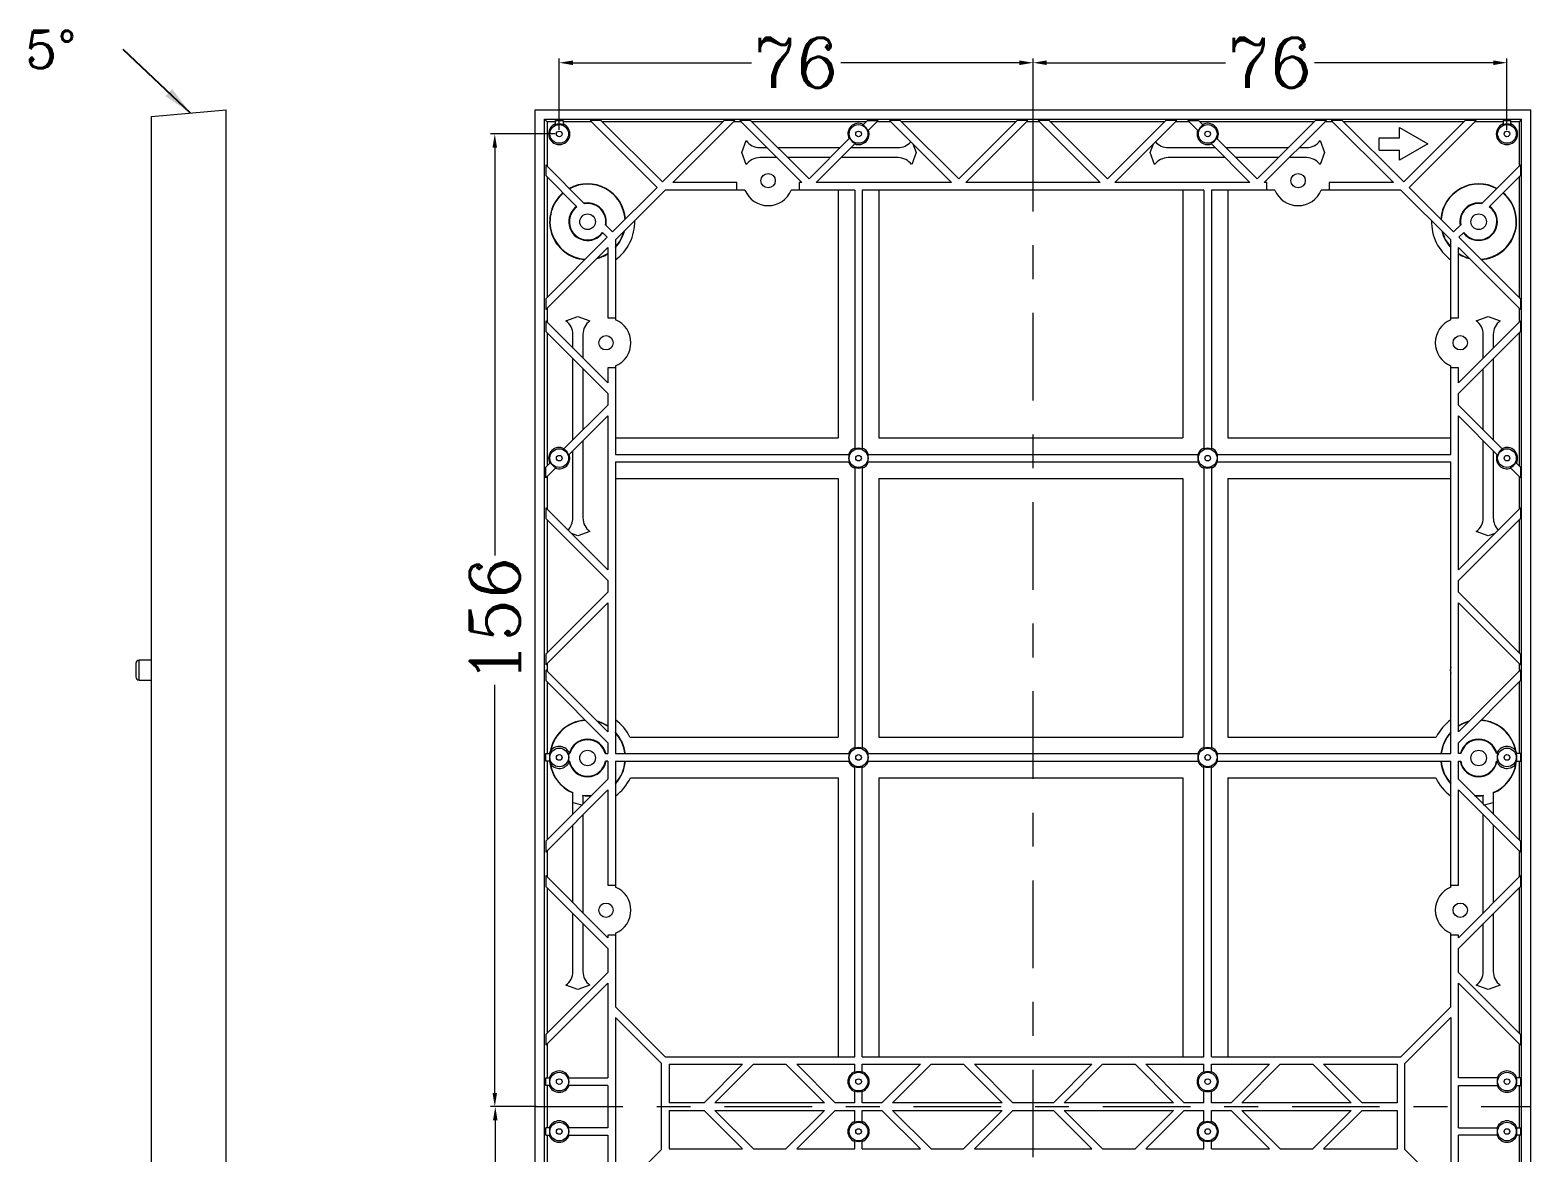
# Model space of a CAD drawing. Extents: x 4116 to 5931, y -3683 to -1260.
# Drawn here: x 4416.9 to 4657.7, y -2362 to -2181.9 of the extents above; entities that cross this region are included whole.
import ezdxf

# ---------------------------------------------------------------- set-up
doc = ezdxf.new("R2010")
doc.units = 0
doc.header["$MEASUREMENT"] = 0
doc.linetypes.add('CENTER', pattern=[47.5, 22, -8.5, 8.5, -8.5])
doc.layers.get('0').update_dxf_attribs({"true_color": 0xffffff})
doc.layers.get('Defpoints').update_dxf_attribs({"true_color": 0xffffff})
doc.layers.add('2', color=7, linetype='Continuous', true_color=0xffffff)
doc.layers.add('61', color=7, linetype='Continuous', true_color=0xffffff)
doc.layers.add('dim', color=7, linetype='Continuous', lineweight=9, true_color=0x33cc00)
doc.styles.add('ROMANC', font='romanc.shx', dxfattribs={"bigfont": 'gbcbig.shx'})
doc.dimstyles.new('6', dxfattribs={"dimtxt": 8, "dimasz": 2.2, "dimexe": 0.66, "dimexo": 0.66, "dimgap": 0.66, "dimtad": 0, "dimdsep": 46, "dimtxsty": 'ROMANC', "dimcen": 0, "dimclrd": 256, "dimclrt": 42, "dimazin": 2, "dimtfac": 1, "dimtdec": 4, "dimtofl": 0, "dimtmove": 0, "dimatfit": 3, "dimfxl": 1, "dimtolj": 1, "dimtzin": 0, "dimlwd": 5, "dimlwe": 5, "dimarcsym": 0})
doc.dimstyles.get("Standard").update_dxf_attribs({"dimtxt": 0.18, "dimasz": 0.18, "dimexe": 0.18, "dimexo": 0.0625, "dimgap": 0.09, "dimtad": 0, "dimtih": 1, "dimtoh": 1, "dimdec": 4, "dimzin": 0, "dimdsep": 46, "dimtxsty": 'Standard', "dimcen": 0.09, "dimadec": 0, "dimazin": 0, "dimtfac": 1, "dimtdec": 4, "dimtofl": 0, "dimtmove": 0, "dimatfit": 3, "dimfxl": 1, "dimtolj": 1, "dimtzin": 0, "dimarcsym": 0})

# ---------------------------------------------------------------- blocks, each defined once
blk = doc.blocks.new('*D55')
at = {"color": 131, "lineweight": 5}
for p, q in [((4501.16, -2198.6), (4490.82, -2198.6)), ((4497.31, -2354.6), (4490.82, -2354.6))]:
    blk.add_line(p, q, dxfattribs=at)
at = {"lineweight": 5}
for p, q in [((4491.48, -2200.8), (4491.48, -2266.23)), ((4491.48, -2352.4), (4491.48, -2286.97))]:
    blk.add_line(p, q, dxfattribs=at)
for points in [[(4491.85, -2200.8), (4491.12, -2200.8), (4491.48, -2198.6)], [(4491.12, -2352.4), (4491.85, -2352.4), (4491.48, -2354.6)]]:
    blk.add_solid(points)
at = {"layer": 'Defpoints', "color": 0}
for p in [(4491.48, -2198.6), (4501.82, -2198.6), (4497.97, -2354.6)]:
    blk.add_point(p, dxfattribs=at)
at = {"color": 42, "lineweight": 18, "insert": (4491.48, -2276.6), "char_height": 8, "attachment_point": 5, "rotation": 90, "style": 'ROMANC'}
blk.add_mtext('\\A1;156', dxfattribs=at)
blk = doc.blocks.new('*D56')
at = {"color": 131, "lineweight": 5}
for p, q in [((4498.11, -2354.6), (4490.9, -2354.6)), ((4501.16, -2510.6), (4490.9, -2510.6))]:
    blk.add_line(p, q, dxfattribs=at)
at = {"lineweight": 5}
for p, q in [((4491.56, -2356.8), (4491.56, -2422.23)), ((4491.56, -2508.4), (4491.56, -2442.97))]:
    blk.add_line(p, q, dxfattribs=at)
for points in [[(4491.93, -2356.8), (4491.2, -2356.8), (4491.56, -2354.6)], [(4491.2, -2508.4), (4491.93, -2508.4), (4491.56, -2510.6)]]:
    blk.add_solid(points)
at = {"layer": 'Defpoints', "color": 0}
for p in [(4498.77, -2354.6), (4491.56, -2510.6), (4501.82, -2510.6)]:
    blk.add_point(p, dxfattribs=at)
at = {"color": 42, "lineweight": 18, "insert": (4491.56, -2432.6), "char_height": 8, "attachment_point": 5, "rotation": 90, "style": 'ROMANC'}
blk.add_mtext('\\A1;156', dxfattribs=at)
blk = doc.blocks.new('*D57')
at = {"color": 131, "lineweight": 5}
for p, q in [((4501.82, -2197.94), (4501.82, -2186.52)), ((4577.82, -2197.78), (4577.82, -2186.52))]:
    blk.add_line(p, q, dxfattribs=at)
at = {"lineweight": 5}
for p, q in [((4504.02, -2187.18), (4532.68, -2187.18)), ((4575.62, -2187.18), (4546.96, -2187.18))]:
    blk.add_line(p, q, dxfattribs=at)
for points in [[(4504.02, -2186.81), (4504.02, -2187.55), (4501.82, -2187.18)], [(4575.62, -2187.55), (4575.62, -2186.81), (4577.82, -2187.18)]]:
    blk.add_solid(points)
at = {"layer": 'Defpoints', "color": 0}
for p in [(4501.82, -2187.18), (4501.82, -2198.6), (4577.82, -2198.44)]:
    blk.add_point(p, dxfattribs=at)
at = {"color": 42, "lineweight": 18, "insert": (4539.82, -2187.18), "char_height": 8, "attachment_point": 5, "style": 'ROMANC'}
blk.add_mtext('\\A1;76', dxfattribs=at)
blk = doc.blocks.new('*D58')
at = {"color": 131, "lineweight": 5}
for p, q in [((4577.82, -2197.78), (4577.82, -2186.52)), ((4653.82, -2197.94), (4653.82, -2186.52))]:
    blk.add_line(p, q, dxfattribs=at)
at = {"lineweight": 5}
for p, q in [((4580.02, -2187.18), (4608.68, -2187.18)), ((4651.62, -2187.18), (4622.96, -2187.18))]:
    blk.add_line(p, q, dxfattribs=at)
for points in [[(4580.02, -2186.81), (4580.02, -2187.55), (4577.82, -2187.18)], [(4651.62, -2187.55), (4651.62, -2186.81), (4653.82, -2187.18)]]:
    blk.add_solid(points)
at = {"layer": 'Defpoints', "color": 0}
for p in [(4653.82, -2187.18), (4577.82, -2198.44), (4653.82, -2198.6)]:
    blk.add_point(p, dxfattribs=at)
at = {"color": 42, "lineweight": 18, "insert": (4615.82, -2187.18), "char_height": 8, "attachment_point": 5, "style": 'ROMANC'}
blk.add_mtext('\\A1;76', dxfattribs=at)

msp = doc.modelspace()

# ---------------------------------------------------------------- linework, layer by layer
at = {"layer": '2', "color": 7, "linetype": 'Continuous', "lineweight": 13}
for p, q in [((4436.425, -2195.8), (4448.425, -2194.75)), ((4448.425, -2514.45), (4448.425, -2194.75)), ((4497.971, -2514.45), (4497.971, -2194.75)), ((4497.971, -2194.75), (4657.671, -2194.75)), ((4657.671, -2514.45), (4657.671, -2194.75)), ((4436.425, -2513.4), (4436.425, -2195.8)), ((4499.471, -2196.25), (4656.171, -2196.25)), ((4499.471, -2196.25), (4499.89, -2196.669)), ((4499.471, -2512.95), (4499.471, -2196.25)), ((4501.211, -2196.669), (4499.89, -2196.669)), ((4499.89, -2196.669), (4499.89, -2203.807)), ((4501.211, -2196.425), (4502.431, -2196.425)), ((4501.211, -2197.134), (4501.211, -2196.425)), ((4502.431, -2196.425), (4502.431, -2197.134)), ((4507.028, -2196.669), (4502.431, -2196.669)), ((4508.508, -2196.425), (4506.783, -2196.425)), ((4506.783, -2196.425), (4517.527, -2207.168)), ((4518.389, -2206.306), (4508.508, -2196.425)), ((4528.026, -2196.669), (4508.753, -2196.669)), ((4518.389, -2206.306), (4528.271, -2196.425)), ((4529.996, -2196.425), (4520.041, -2206.38)), ((4529.996, -2196.425), (4528.271, -2196.425)), ((4531.028, -2196.669), (4529.751, -2196.669)), ((4532.508, -2196.425), (4530.783, -2196.425)), ((4540.738, -2206.38), (4530.783, -2196.425)), ((4532.508, -2196.425), (4541.889, -2205.806)), ((4551.026, -2196.669), (4532.753, -2196.669)), ((4550.52, -2197.175), (4551.271, -2196.425)), ((4551.271, -2196.425), (4552.996, -2196.425)), ((4552.996, -2196.425), (4551.326, -2198.095)), ((4555.028, -2196.669), (4552.751, -2196.669)), ((4556.508, -2196.425), (4554.783, -2196.425)), ((4564.738, -2206.38), (4554.783, -2196.425)), ((4556.508, -2196.425), (4565.889, -2205.806)), ((4575.026, -2196.669), (4556.753, -2196.669)), ((4565.889, -2205.806), (4575.271, -2196.425)), ((4576.996, -2196.425), (4567.041, -2206.38)), ((4576.996, -2196.425), (4575.271, -2196.425)), ((4578.89, -2196.669), (4576.751, -2196.669)), ((4580.371, -2196.425), (4578.646, -2196.425)), ((4578.646, -2196.425), (4588.601, -2206.38)), ((4589.752, -2205.806), (4580.371, -2196.425)), ((4598.889, -2196.669), (4580.616, -2196.669)), ((4599.133, -2196.425), (4589.752, -2205.806)), ((4590.903, -2206.38), (4600.859, -2196.425)), ((4600.859, -2196.425), (4599.133, -2196.425)), ((4602.89, -2196.669), (4600.614, -2196.669)), ((4602.646, -2196.425), (4604.371, -2196.425)), ((4602.646, -2196.425), (4604.316, -2198.095)), ((4605.121, -2197.175), (4604.371, -2196.425)), ((4622.889, -2196.669), (4604.616, -2196.669)), ((4623.133, -2196.425), (4613.752, -2205.806)), ((4614.903, -2206.38), (4624.859, -2196.425)), ((4624.859, -2196.425), (4623.133, -2196.425)), ((4625.89, -2196.669), (4624.614, -2196.669)), ((4627.371, -2196.425), (4625.646, -2196.425)), ((4625.646, -2196.425), (4635.601, -2206.38)), ((4637.252, -2206.306), (4627.371, -2196.425)), ((4646.889, -2196.669), (4627.616, -2196.669)), ((4636.571, -2199.2), (4636.571, -2197.574)), ((4636.571, -2197.574), (4641.119, -2200.2)), ((4637.252, -2206.306), (4647.133, -2196.425)), ((4648.859, -2196.425), (4638.115, -2207.168)), ((4648.859, -2196.425), (4647.133, -2196.425)), ((4653.211, -2196.669), (4648.614, -2196.669)), ((4653.211, -2196.425), (4654.431, -2196.425)), ((4653.211, -2196.425), (4653.211, -2197.134)), ((4654.431, -2197.134), (4654.431, -2196.425)), ((4655.751, -2196.669), (4654.431, -2196.669)), ((4656.171, -2196.25), (4655.751, -2196.669)), ((4655.751, -2196.669), (4655.751, -2203.807)), ((4656.171, -2512.95), (4656.171, -2196.25)), ((4531.098, -2201.6), (4531.798, -2199.677)), ((4541.889, -2205.806), (4548.396, -2199.299)), ((4549.316, -2200.105), (4543.041, -2206.38)), ((4558.521, -2200.162), (4559.044, -2201.6)), ((4596.598, -2201.6), (4597.121, -2200.162)), ((4606.326, -2200.105), (4612.601, -2206.38)), ((4613.752, -2205.806), (4607.246, -2199.299)), ((4623.844, -2199.677), (4624.544, -2201.6)), ((4633.321, -2201.2), (4633.321, -2199.2)), ((4633.321, -2199.2), (4636.571, -2199.2)), ((4641.119, -2200.2), (4636.571, -2202.826)), ((4531.798, -2203.523), (4531.098, -2201.6)), ((4533.989, -2200.8), (4535.158, -2200.8)), ((4536.758, -2202.4), (4533.989, -2202.4)), ((4536.883, -2200.8), (4546.895, -2200.8)), ((4545.295, -2202.4), (4538.483, -2202.4)), ((4556.152, -2202.4), (4547.021, -2202.4)), ((4548.621, -2200.8), (4556.152, -2200.8)), ((4559.044, -2201.6), (4558.344, -2203.523)), ((4597.298, -2203.523), (4596.598, -2201.6)), ((4599.489, -2200.8), (4607.021, -2200.8)), ((4608.621, -2202.4), (4599.489, -2202.4)), ((4608.746, -2200.8), (4618.758, -2200.8)), ((4617.158, -2202.4), (4610.346, -2202.4)), ((4621.652, -2202.4), (4618.883, -2202.4)), ((4620.483, -2200.8), (4621.652, -2200.8)), ((4624.544, -2201.6), (4623.844, -2203.523)), ((4633.321, -2201.2), (4636.571, -2201.2)), ((4636.571, -2202.826), (4636.571, -2201.2)), ((4499.646, -2203.562), (4499.646, -2205.287)), ((4499.646, -2203.562), (4505.882, -2209.798)), ((4655.996, -2203.562), (4649.76, -2209.798)), ((4655.996, -2203.562), (4655.996, -2205.287)), ((4504.662, -2210.304), (4499.646, -2205.287)), ((4499.89, -2205.532), (4499.89, -2224.805)), ((4517.527, -2207.168), (4510.389, -2214.306)), ((4530.321, -2206.38), (4520.041, -2206.38)), ((4530.321, -2207.6), (4530.321, -2206.38)), ((4540.738, -2206.38), (4540.321, -2206.38)), ((4540.321, -2206.38), (4540.321, -2207.6)), ((4564.738, -2206.38), (4543.041, -2206.38)), ((4588.601, -2206.38), (4567.041, -2206.38)), ((4612.601, -2206.38), (4590.903, -2206.38)), ((4615.321, -2206.38), (4614.903, -2206.38)), ((4615.321, -2207.6), (4615.321, -2206.38)), ((4635.601, -2206.38), (4625.321, -2206.38)), ((4625.321, -2206.38), (4625.321, -2207.6)), ((4645.252, -2214.306), (4638.115, -2207.168)), ((4650.979, -2210.304), (4655.996, -2205.287)), ((4655.751, -2205.532), (4655.751, -2224.805)), ((4510.821, -2215.6), (4518.821, -2207.6)), ((4530.321, -2207.6), (4518.821, -2207.6)), ((4531.613, -2207.6), (4530.321, -2207.6)), ((4540.321, -2207.6), (4539.029, -2207.6)), ((4549.211, -2207.6), (4540.321, -2207.6)), ((4546.571, -2207.6), (4546.571, -2247.35)), ((4549.211, -2207.6), (4549.211, -2249.134)), ((4550.431, -2207.6), (4550.431, -2249.134)), ((4605.211, -2207.6), (4550.431, -2207.6)), ((4553.071, -2207.6), (4553.071, -2247.35)), ((4601.821, -2207.6), (4601.821, -2247.35)), ((4605.211, -2207.6), (4605.211, -2249.134)), ((4606.431, -2207.6), (4606.431, -2249.134)), ((4615.321, -2207.6), (4606.431, -2207.6)), ((4609.071, -2207.6), (4609.071, -2247.35)), ((4616.613, -2207.6), (4615.321, -2207.6)), ((4625.321, -2207.6), (4624.029, -2207.6)), ((4636.821, -2207.6), (4625.321, -2207.6)), ((4636.821, -2207.6), (4644.821, -2215.6)), ((4509.527, -2215.168), (4508.74, -2214.382)), ((4509.246, -2213.162), (4510.389, -2214.306)), ((4646.395, -2213.163), (4645.252, -2214.306)), ((4646.115, -2215.168), (4646.901, -2214.382)), ((4499.646, -2225.05), (4509.527, -2215.168)), ((4509.601, -2216.82), (4499.646, -2226.775)), ((4509.601, -2216.82), (4509.601, -2228.1)), ((4510.821, -2215.6), (4510.821, -2228.1)), ((4644.821, -2228.1), (4644.821, -2215.6)), ((4646.041, -2228.1), (4646.041, -2216.82)), ((4646.041, -2216.82), (4655.996, -2226.775)), ((4655.996, -2225.05), (4646.115, -2215.168)), ((4499.646, -2225.05), (4499.646, -2226.775)), ((4499.89, -2226.53), (4499.89, -2228.807)), ((4655.751, -2226.53), (4655.751, -2228.807)), ((4655.996, -2225.05), (4655.996, -2226.775)), ((4499.646, -2228.562), (4509.601, -2238.517)), ((4499.646, -2228.562), (4499.646, -2230.287)), ((4502.898, -2228.577), (4504.821, -2227.877)), ((4504.821, -2227.877), (4506.744, -2228.577)), ((4509.601, -2228.1), (4510.821, -2228.1)), ((4510.821, -2228.1), (4510.821, -2228.392)), ((4644.821, -2228.392), (4644.821, -2228.1)), ((4644.821, -2228.1), (4646.041, -2228.1)), ((4655.996, -2228.562), (4646.041, -2238.517)), ((4648.898, -2228.577), (4650.821, -2227.877)), ((4650.821, -2227.877), (4652.744, -2228.577)), ((4655.996, -2228.562), (4655.996, -2230.287)), ((4509.601, -2240.242), (4499.646, -2230.287)), ((4499.89, -2230.532), (4499.89, -2251.805)), ((4504.021, -2232.937), (4504.021, -2230.768)), ((4505.621, -2230.768), (4505.621, -2234.537)), ((4646.041, -2240.242), (4655.996, -2230.287)), ((4650.021, -2234.537), (4650.021, -2230.768)), ((4651.621, -2230.768), (4651.621, -2232.937)), ((4655.751, -2230.532), (4655.751, -2251.805)), ((4504.021, -2247.674), (4504.021, -2234.662)), ((4505.621, -2236.262), (4505.621, -2246.074)), ((4510.821, -2236.1), (4509.601, -2236.1)), ((4509.601, -2236.1), (4509.601, -2238.517)), ((4510.821, -2235.808), (4510.821, -2236.1)), ((4510.821, -2236.1), (4510.821, -2249.99)), ((4644.821, -2236.1), (4644.821, -2235.808)), ((4646.041, -2236.1), (4644.821, -2236.1)), ((4644.821, -2249.99), (4644.821, -2236.1)), ((4646.041, -2238.517), (4646.041, -2236.1)), ((4650.021, -2246.074), (4650.021, -2236.262)), ((4651.621, -2234.662), (4651.621, -2247.674)), ((4509.601, -2240.242), (4509.601, -2242.094)), ((4646.041, -2242.094), (4646.041, -2240.242)), ((4502.52, -2249.175), (4509.601, -2242.094)), ((4653.121, -2249.175), (4646.041, -2242.094)), ((4509.601, -2243.82), (4503.326, -2250.095)), ((4509.601, -2243.82), (4509.601, -2268.517)), ((4646.041, -2268.517), (4646.041, -2243.82)), ((4646.041, -2243.82), (4652.316, -2250.095)), ((4505.621, -2247.8), (4505.621, -2260.181)), ((4510.821, -2247.35), (4546.571, -2247.35)), ((4553.071, -2247.35), (4601.821, -2247.35)), ((4609.071, -2247.35), (4644.821, -2247.35)), ((4650.021, -2260.181), (4650.021, -2247.8)), ((4504.021, -2260.181), (4504.021, -2249.4)), ((4510.821, -2249.99), (4548.355, -2249.99)), ((4551.286, -2249.99), (4604.355, -2249.99)), ((4607.286, -2249.99), (4644.821, -2249.99)), ((4651.621, -2249.4), (4651.621, -2260.181)), ((4499.646, -2252.05), (4500.396, -2251.299)), ((4499.646, -2253.775), (4499.646, -2252.05)), ((4501.316, -2252.105), (4499.646, -2253.775)), ((4510.821, -2251.21), (4510.821, -2297.99)), ((4510.821, -2251.21), (4548.355, -2251.21)), ((4549.211, -2252.065), (4549.211, -2297.134)), ((4550.431, -2252.065), (4550.431, -2297.134)), ((4551.286, -2251.21), (4604.355, -2251.21)), ((4605.211, -2252.065), (4605.211, -2297.134)), ((4606.431, -2252.065), (4606.431, -2297.134)), ((4607.286, -2251.21), (4644.821, -2251.21)), ((4644.821, -2297.99), (4644.821, -2251.21)), ((4654.326, -2252.105), (4655.996, -2253.775)), ((4655.996, -2252.05), (4655.246, -2251.299)), ((4655.996, -2252.05), (4655.996, -2253.775)), ((4499.89, -2253.53), (4499.89, -2258.807)), ((4510.821, -2253.85), (4546.571, -2253.85)), ((4546.571, -2253.85), (4546.571, -2295.35)), ((4553.071, -2253.85), (4601.821, -2253.85)), ((4553.071, -2253.85), (4553.071, -2295.35)), ((4601.821, -2253.85), (4601.821, -2295.35)), ((4609.071, -2253.85), (4644.821, -2253.85)), ((4609.071, -2253.85), (4609.071, -2295.35)), ((4655.751, -2253.53), (4655.751, -2258.807)), ((4499.646, -2258.562), (4509.601, -2268.517)), ((4499.646, -2258.562), (4499.646, -2260.287)), ((4509.601, -2270.242), (4499.646, -2260.287)), ((4655.996, -2258.562), (4646.041, -2268.517)), ((4646.041, -2270.242), (4655.996, -2260.287)), ((4655.996, -2258.562), (4655.996, -2260.287)), ((4499.89, -2260.532), (4499.89, -2281.805)), ((4504.821, -2263.073), (4503.776, -2262.693)), ((4506.744, -2262.373), (4504.821, -2263.073)), ((4650.821, -2263.073), (4648.898, -2262.373)), ((4651.865, -2262.693), (4650.821, -2263.073)), ((4655.751, -2260.532), (4655.751, -2281.805)), ((4499.646, -2282.05), (4509.601, -2272.094)), ((4509.601, -2270.242), (4509.601, -2272.094)), ((4646.041, -2272.094), (4646.041, -2270.242)), ((4655.996, -2282.05), (4646.041, -2272.094)), ((4509.601, -2273.82), (4499.646, -2283.775)), ((4509.601, -2273.82), (4509.601, -2294.517)), ((4646.041, -2294.517), (4646.041, -2273.82)), ((4646.041, -2273.82), (4655.996, -2283.775)), ((4499.646, -2282.05), (4499.646, -2283.775)), ((4655.996, -2282.05), (4655.996, -2283.775)), ((4433.925, -2283.5), (4433.925, -2284.6)), ((4436.425, -2283), (4434.425, -2283)), ((4434.425, -2284.6), (4434.425, -2283)), ((4499.89, -2283.53), (4499.89, -2284.807)), ((4655.751, -2283.53), (4655.751, -2284.807)), ((4433.925, -2284.6), (4433.925, -2285.7)), ((4434.425, -2286.2), (4434.425, -2284.6)), ((4434.425, -2286.2), (4436.425, -2286.2)), ((4499.646, -2284.562), (4509.601, -2294.517)), ((4499.646, -2284.562), (4499.646, -2286.287)), ((4509.601, -2296.242), (4499.646, -2286.287)), ((4499.89, -2286.532), (4499.89, -2297.99)), ((4655.996, -2284.562), (4646.041, -2294.517)), ((4646.041, -2296.242), (4655.996, -2286.287)), ((4655.751, -2286.532), (4655.751, -2297.99)), ((4655.996, -2284.562), (4655.996, -2286.287)), ((4509.601, -2296.242), (4509.601, -2297.99)), ((4513.158, -2295.35), (4546.571, -2295.35)), ((4553.071, -2295.35), (4601.821, -2295.35)), ((4609.071, -2295.35), (4642.483, -2295.35)), ((4646.041, -2297.99), (4646.041, -2296.242)), ((4499.646, -2297.99), (4500.355, -2297.99)), ((4499.646, -2299.21), (4499.646, -2297.99)), ((4503.286, -2297.99), (4503.524, -2297.99)), ((4509.202, -2297.99), (4509.601, -2297.99)), ((4510.821, -2297.99), (4548.355, -2297.99)), ((4551.286, -2297.99), (4604.355, -2297.99)), ((4607.286, -2297.99), (4644.821, -2297.99)), ((4646.439, -2297.99), (4646.041, -2297.99)), ((4652.355, -2297.99), (4652.116, -2297.99)), ((4655.996, -2297.99), (4655.286, -2297.99)), ((4655.996, -2297.99), (4655.996, -2299.21)), ((4500.355, -2299.21), (4499.646, -2299.21)), ((4499.89, -2299.21), (4499.89, -2311.805)), ((4503.487, -2299.21), (4503.286, -2299.21)), ((4509.601, -2299.21), (4509.239, -2299.21)), ((4509.601, -2299.21), (4509.601, -2302.094)), ((4510.821, -2299.21), (4510.821, -2319.1)), ((4510.821, -2299.21), (4548.355, -2299.21)), ((4549.211, -2346.6), (4549.211, -2300.065)), ((4550.431, -2346.6), (4550.431, -2300.065)), ((4551.286, -2299.21), (4604.355, -2299.21)), ((4605.211, -2346.6), (4605.211, -2300.065)), ((4606.431, -2346.6), (4606.431, -2300.065)), ((4607.286, -2299.21), (4644.821, -2299.21)), ((4644.821, -2319.1), (4644.821, -2299.21)), ((4646.041, -2302.094), (4646.041, -2299.21)), ((4646.041, -2299.21), (4646.402, -2299.21)), ((4652.154, -2299.21), (4652.355, -2299.21)), ((4655.286, -2299.21), (4655.996, -2299.21)), ((4655.751, -2299.21), (4655.751, -2311.805)), ((4499.646, -2312.05), (4509.601, -2302.094)), ((4513.241, -2301.85), (4546.571, -2301.85)), ((4546.571, -2301.85), (4546.571, -2346.6)), ((4553.071, -2301.85), (4553.071, -2346.6)), ((4553.071, -2301.85), (4601.821, -2301.85)), ((4601.821, -2301.85), (4601.821, -2346.6)), ((4609.071, -2301.85), (4609.071, -2346.6)), ((4609.071, -2301.85), (4642.4, -2301.85)), ((4655.996, -2312.05), (4646.041, -2302.094)), ((4509.601, -2303.82), (4499.646, -2313.775)), ((4504.021, -2307.674), (4504.021, -2304.301)), ((4505.621, -2304.724), (4505.621, -2306.074)), ((4509.601, -2303.82), (4509.601, -2319.1)), ((4646.041, -2319.1), (4646.041, -2303.82)), ((4646.041, -2303.82), (4655.996, -2313.775)), ((4650.021, -2306.074), (4650.021, -2304.724)), ((4651.621, -2304.3), (4651.621, -2307.674)), ((4505.621, -2307.8), (4505.621, -2323.537)), ((4650.021, -2323.537), (4650.021, -2307.8)), ((4504.021, -2321.937), (4504.021, -2309.4)), ((4651.621, -2309.4), (4651.621, -2321.937)), ((4499.646, -2312.05), (4499.646, -2313.775)), ((4655.996, -2312.05), (4655.996, -2313.775)), ((4499.89, -2313.53), (4499.89, -2317.807)), ((4655.751, -2313.53), (4655.751, -2317.807)), ((4499.646, -2317.562), (4509.601, -2327.517)), ((4499.646, -2317.562), (4499.646, -2319.287)), ((4655.996, -2317.562), (4646.041, -2327.517)), ((4655.996, -2317.562), (4655.996, -2319.287)), ((4509.601, -2329.242), (4499.646, -2319.287)), ((4499.89, -2319.532), (4499.89, -2342.805)), ((4509.601, -2319.1), (4510.821, -2319.1)), ((4510.821, -2319.1), (4510.821, -2319.392)), ((4644.821, -2319.392), (4644.821, -2319.1)), ((4644.821, -2319.1), (4646.041, -2319.1)), ((4646.041, -2329.242), (4655.996, -2319.287)), ((4655.751, -2319.532), (4655.751, -2342.805)), ((4504.021, -2332.931), (4504.021, -2323.662)), ((4505.621, -2325.262), (4505.621, -2332.931)), ((4650.021, -2332.931), (4650.021, -2325.262)), ((4651.621, -2323.662), (4651.621, -2332.931)), ((4510.821, -2327.1), (4509.601, -2327.1)), ((4509.601, -2327.1), (4509.601, -2327.517)), ((4510.821, -2326.808), (4510.821, -2327.1)), ((4510.821, -2327.1), (4510.821, -2338.6)), ((4644.821, -2327.1), (4644.821, -2326.808)), ((4646.041, -2327.1), (4644.821, -2327.1)), ((4644.821, -2338.6), (4644.821, -2327.1)), ((4646.041, -2327.517), (4646.041, -2327.1)), ((4509.601, -2329.242), (4509.601, -2333.094)), ((4646.041, -2333.094), (4646.041, -2329.242)), ((4499.646, -2343.05), (4509.601, -2333.094)), ((4509.601, -2334.82), (4499.646, -2344.775)), ((4509.601, -2334.82), (4509.601, -2349.99)), ((4655.996, -2343.05), (4646.041, -2333.094)), ((4646.041, -2349.99), (4646.041, -2334.82)), ((4646.041, -2334.82), (4655.996, -2344.775)), ((4504.821, -2335.823), (4502.898, -2335.123)), ((4506.744, -2335.123), (4504.821, -2335.823)), ((4650.821, -2335.823), (4648.898, -2335.123)), ((4652.744, -2335.123), (4650.821, -2335.823)), ((4518.821, -2346.6), (4510.821, -2338.6)), ((4644.821, -2338.6), (4636.821, -2346.6)), ((4510.821, -2340.325), (4510.821, -2368.874)), ((4510.821, -2340.325), (4518.211, -2347.715)), ((4637.431, -2347.715), (4644.821, -2340.325)), ((4644.821, -2340.325), (4644.821, -2368.874)), ((4499.646, -2343.05), (4499.646, -2344.775)), ((4499.89, -2344.53), (4499.89, -2349.99)), ((4655.751, -2344.53), (4655.751, -2349.99)), ((4655.996, -2343.05), (4655.996, -2344.775)), ((4518.821, -2346.6), (4549.211, -2346.6)), ((4550.431, -2346.6), (4605.211, -2346.6)), ((4606.431, -2346.6), (4636.821, -2346.6)), ((4518.211, -2361.484), (4518.211, -2347.715)), ((4519.431, -2347.82), (4519.431, -2353.99)), ((4519.431, -2347.82), (4531.238, -2347.82)), ((4525.068, -2353.99), (4531.238, -2347.82)), ((4532.963, -2347.82), (4526.793, -2353.99)), ((4532.963, -2347.82), (4538.178, -2347.82)), ((4544.348, -2353.99), (4538.178, -2347.82)), ((4539.903, -2347.82), (4546.073, -2353.99)), ((4539.903, -2347.82), (4549.211, -2347.82)), ((4549.211, -2349.134), (4549.211, -2347.82)), ((4550.431, -2349.134), (4550.431, -2347.82)), ((4550.431, -2347.82), (4559.738, -2347.82)), ((4559.738, -2347.82), (4553.568, -2353.99)), ((4555.293, -2353.99), (4561.463, -2347.82)), ((4561.463, -2347.82), (4566.678, -2347.82)), ((4566.678, -2347.82), (4572.848, -2353.99)), ((4574.573, -2353.99), (4568.403, -2347.82)), ((4568.403, -2347.82), (4587.238, -2347.82)), ((4581.068, -2353.99), (4587.238, -2347.82)), ((4588.963, -2347.82), (4582.793, -2353.99)), ((4588.963, -2347.82), (4594.178, -2347.82)), ((4600.348, -2353.99), (4594.178, -2347.82)), ((4595.903, -2347.82), (4602.073, -2353.99)), ((4595.903, -2347.82), (4605.211, -2347.82)), ((4605.211, -2349.134), (4605.211, -2347.82)), ((4606.431, -2349.134), (4606.431, -2347.82)), ((4606.431, -2347.82), (4615.738, -2347.82)), ((4615.738, -2347.82), (4609.568, -2353.99)), ((4611.293, -2353.99), (4617.463, -2347.82)), ((4617.463, -2347.82), (4622.678, -2347.82)), ((4622.678, -2347.82), (4628.848, -2353.99)), ((4630.573, -2353.99), (4624.403, -2347.82)), ((4624.403, -2347.82), (4636.211, -2347.82)), ((4636.211, -2347.82), (4636.211, -2353.99)), ((4637.431, -2361.484), (4637.431, -2347.715)), ((4499.646, -2349.99), (4500.355, -2349.99)), ((4499.646, -2351.21), (4499.646, -2349.99)), ((4500.355, -2351.21), (4499.646, -2351.21)), ((4499.89, -2351.21), (4499.89, -2357.99)), ((4503.286, -2349.99), (4509.601, -2349.99)), ((4509.601, -2351.21), (4503.286, -2351.21)), ((4509.601, -2351.21), (4509.601, -2357.99)), ((4652.355, -2349.99), (4646.041, -2349.99)), ((4646.041, -2357.99), (4646.041, -2351.21)), ((4646.041, -2351.21), (4652.355, -2351.21)), ((4655.996, -2349.99), (4655.286, -2349.99)), ((4655.286, -2351.21), (4655.996, -2351.21)), ((4655.751, -2351.21), (4655.751, -2357.99)), ((4655.996, -2349.99), (4655.996, -2351.21)), ((4525.068, -2353.99), (4519.431, -2353.99)), ((4544.348, -2353.99), (4526.793, -2353.99)), ((4549.211, -2353.99), (4546.073, -2353.99)), ((4549.211, -2353.99), (4549.211, -2352.065)), ((4550.431, -2353.99), (4550.431, -2352.065)), ((4553.568, -2353.99), (4550.431, -2353.99)), ((4572.848, -2353.99), (4555.293, -2353.99)), ((4581.068, -2353.99), (4574.573, -2353.99)), ((4600.348, -2353.99), (4582.793, -2353.99)), ((4605.211, -2353.99), (4602.073, -2353.99)), ((4605.211, -2353.99), (4605.211, -2352.065)), ((4606.431, -2353.99), (4606.431, -2352.065)), ((4609.568, -2353.99), (4606.431, -2353.99)), ((4628.848, -2353.99), (4611.293, -2353.99)), ((4636.211, -2353.99), (4630.573, -2353.99)), ((4519.431, -2355.21), (4519.431, -2361.38)), ((4519.431, -2355.21), (4525.068, -2355.21)), ((4525.068, -2355.21), (4531.238, -2361.38)), ((4532.963, -2361.38), (4526.793, -2355.21)), ((4526.793, -2355.21), (4544.348, -2355.21)), ((4544.348, -2355.21), (4538.178, -2361.38)), ((4539.903, -2361.38), (4546.073, -2355.21)), ((4546.073, -2355.21), (4549.211, -2355.21)), ((4549.211, -2357.134), (4549.211, -2355.21)), ((4550.431, -2357.134), (4550.431, -2355.21)), ((4550.431, -2355.21), (4553.568, -2355.21)), ((4559.738, -2361.38), (4553.568, -2355.21)), ((4555.293, -2355.21), (4561.463, -2361.38)), ((4555.293, -2355.21), (4572.848, -2355.21)), ((4566.678, -2361.38), (4572.848, -2355.21)), ((4574.573, -2355.21), (4568.403, -2361.38)), ((4574.573, -2355.21), (4581.068, -2355.21)), ((4581.068, -2355.21), (4587.238, -2361.38)), ((4588.963, -2361.38), (4582.793, -2355.21)), ((4582.793, -2355.21), (4600.348, -2355.21)), ((4600.348, -2355.21), (4594.178, -2361.38)), ((4595.903, -2361.38), (4602.073, -2355.21)), ((4602.073, -2355.21), (4605.211, -2355.21)), ((4605.211, -2357.134), (4605.211, -2355.21)), ((4606.431, -2357.134), (4606.431, -2355.21)), ((4606.431, -2355.21), (4609.568, -2355.21)), ((4615.738, -2361.38), (4609.568, -2355.21)), ((4611.293, -2355.21), (4617.463, -2361.38)), ((4611.293, -2355.21), (4628.848, -2355.21)), ((4622.678, -2361.38), (4628.848, -2355.21)), ((4630.573, -2355.21), (4624.403, -2361.38)), ((4630.573, -2355.21), (4636.211, -2355.21)), ((4636.211, -2355.21), (4636.211, -2361.38)), ((4500.355, -2357.99), (4499.646, -2357.99)), ((4499.646, -2359.21), (4499.646, -2357.99)), ((4509.601, -2357.99), (4503.286, -2357.99)), ((4646.041, -2357.99), (4652.355, -2357.99)), ((4655.286, -2357.99), (4655.996, -2357.99)), ((4655.996, -2357.99), (4655.996, -2359.21)), ((4499.646, -2359.21), (4500.355, -2359.21)), ((4499.89, -2359.21), (4499.89, -2364.669)), ((4503.286, -2359.21), (4509.601, -2359.21)), ((4509.601, -2359.21), (4509.601, -2374.38)), ((4518.211, -2361.484), (4510.821, -2368.874)), ((4519.431, -2361.38), (4531.238, -2361.38)), ((4532.963, -2361.38), (4538.178, -2361.38)), ((4539.903, -2361.38), (4549.211, -2361.38)), ((4549.211, -2361.38), (4549.211, -2360.065)), ((4550.431, -2361.38), (4550.431, -2360.065)), ((4550.431, -2361.38), (4559.738, -2361.38)), ((4561.463, -2361.38), (4566.678, -2361.38)), ((4568.403, -2361.38), (4587.238, -2361.38)), ((4588.963, -2361.38), (4594.178, -2361.38)), ((4595.903, -2361.38), (4605.211, -2361.38)), ((4605.211, -2361.38), (4605.211, -2360.065)), ((4606.431, -2361.38), (4606.431, -2360.065)), ((4606.431, -2361.38), (4615.738, -2361.38)), ((4617.463, -2361.38), (4622.678, -2361.38)), ((4624.403, -2361.38), (4636.211, -2361.38)), ((4644.821, -2368.874), (4637.431, -2361.484)), ((4646.041, -2374.38), (4646.041, -2359.21)), ((4652.355, -2359.21), (4646.041, -2359.21)), ((4655.996, -2359.21), (4655.286, -2359.21)), ((4655.751, -2359.21), (4655.751, -2364.669))]:
    msp.add_line(p, q, dxfattribs=at)
for centre, radius in [((4501.821, -2198.6), 1.5), ((4549.821, -2198.6), 1.5), ((4605.821, -2198.6), 1.5), ((4653.821, -2198.6), 1.5), ((4535.321, -2206.1), 1.15), ((4620.321, -2206.1), 1.15), ((4506.363, -2212.681), 1.25), ((4649.278, -2212.681), 1.25), ((4509.321, -2232.1), 1.15), ((4646.321, -2232.1), 1.15), ((4501.821, -2250.6), 1.5), ((4549.821, -2250.6), 1.5), ((4605.821, -2250.6), 1.5), ((4653.821, -2250.6), 1.5), ((4501.821, -2298.6), 1.5), ((4506.363, -2298.687), 1.25), ((4549.821, -2298.6), 1.5), ((4605.821, -2298.6), 1.5), ((4649.278, -2298.687), 1.25), ((4653.821, -2298.6), 1.5), ((4509.321, -2323.1), 1.15), ((4646.321, -2323.1), 1.15), ((4501.821, -2350.6), 1.5), ((4549.821, -2350.6), 1.5), ((4605.821, -2350.6), 1.5), ((4653.821, -2350.6), 1.5), ((4501.821, -2358.6), 1.5), ((4549.821, -2358.6), 1.5), ((4605.821, -2358.6), 1.5), ((4653.821, -2358.6), 1.5)]:
    msp.add_circle(centre, radius, dxfattribs=at)
for centre, radius, start, end in [((4501.821, -2198.6), 1.71, 110.9053, 69.0947), ((4501.821, -2198.6), 1.587, 67.39971, 112.60029), ((4549.821, -2198.6), 1.71, 62.45886, 207.54114), ((4549.821, -2198.6), 1.587, 18.54613, 63.85188), ((4605.821, -2198.6), 1.587, 116.14812, 161.45387), ((4605.821, -2198.6), 1.71, 332.45886, 117.54114), ((4653.821, -2198.6), 1.71, 110.9053, 69.0947), ((4653.821, -2198.6), 1.587, 67.39971, 112.60029), ((4533.989, -2198.1), 2.7, 215.73904, 270), ((4549.821, -2198.6), 1.587, 206.14812, 251.45387), ((4549.821, -2198.6), 1.71, 249.43293, 20.56707), ((4556.152, -2198.1), 2.7, 270, 319.59337), ((4599.489, -2198.1), 2.7, 220.40663, 270), ((4605.821, -2198.6), 1.71, 159.43293, 290.56707), ((4605.821, -2198.6), 1.587, 288.54613, 333.85188), ((4621.652, -2198.1), 2.7, 270, 324.26096), ((4533.989, -2205.1), 2.7, 90, 144.26096), ((4556.152, -2205.1), 2.7, 35.73904, 90), ((4599.489, -2205.1), 2.7, 90, 144.26096), ((4621.652, -2205.1), 2.7, 35.73904, 90), ((4506.363, -2212.681), 6.083, 3.93243, 118.7894), ((4506.363, -2212.681), 6.032, 3.51188, 118.64948), ((4649.278, -2212.681), 6.083, 61.20501, 176.06045), ((4649.278, -2212.681), 6.032, 61.34487, 176.48089), ((4506.363, -2212.681), 6.083, 130.49179, 266.06757), ((4506.363, -2212.681), 6.032, 130.45385, 266.48812), ((4506.363, -2212.681), 3.009, 0, 100.64799), ((4506.363, -2212.681), 2.923, 0, 99.48213), ((4535.321, -2206.1), 4, 202.02431, 337.97569), ((4620.321, -2206.1), 4, 202.02431, 337.97569), ((4649.278, -2212.681), 3.009, 79.33887, 190.66113), ((4649.278, -2212.681), 2.923, 80.50415, 189.49585), ((4649.278, -2212.681), 6.032, 273.51911, 49.54072), ((4649.278, -2212.681), 6.083, 273.93955, 49.50283), ((4506.363, -2212.681), 3.009, 125.85834, 324.14166), ((4506.363, -2212.681), 2.923, 125.58567, 324.41433), ((4649.278, -2212.681), 2.923, 0, 54.403), ((4649.278, -2212.681), 3.009, 0, 54.13067), ((4506.363, -2212.681), 2.923, 350.51787, 0), ((4506.363, -2212.681), 3.009, 349.35201, 0), ((4506.363, -2212.681), 7.57, 306.07618, 1.4462), ((4506.363, -2212.681), 6.083, 317.12552, 345.96125), ((4506.363, -2212.681), 6.032, 317.64625, 345.14976), ((4649.278, -2212.681), 7.57, 178.54785, 233.93137), ((4649.278, -2212.681), 6.083, 194.02832, 222.88563), ((4649.278, -2212.681), 6.032, 194.83946, 222.36511), ((4649.278, -2212.681), 3.009, 215.86933, 0), ((4649.278, -2212.681), 2.923, 215.597, 0), ((4506.363, -2212.681), 6.083, 284.03875, 302.15959), ((4506.363, -2212.681), 6.032, 284.85024, 302.46257), ((4649.278, -2212.681), 6.032, 237.5465, 255.16054), ((4649.278, -2212.681), 6.083, 237.84938, 255.97168), ((4501.321, -2230.768), 2.7, 0, 54.26096), ((4508.321, -2230.768), 2.7, 125.73904, 180), ((4509.321, -2232.1), 4, 292.02431, 67.97569), ((4646.321, -2232.1), 4, 112.02431, 247.97569), ((4647.321, -2230.768), 2.7, 0, 54.26096), ((4654.321, -2230.768), 2.7, 125.73904, 180), ((4501.821, -2250.6), 1.71, 62.45886, 207.54114), ((4501.821, -2250.6), 1.71, 249.43293, 20.56707), ((4501.821, -2250.6), 1.587, 18.54613, 63.85188), ((4549.821, -2250.6), 1.71, 110.9053, 159.0947), ((4549.821, -2250.6), 1.587, 157.39971, 202.60029), ((4549.821, -2250.6), 1.587, 67.39971, 112.60029), ((4549.821, -2250.6), 1.71, 20.9053, 69.0947), ((4549.821, -2250.6), 1.587, 337.39971, 22.60029), ((4605.821, -2250.6), 1.71, 110.9053, 159.0947), ((4605.821, -2250.6), 1.587, 157.39971, 202.60029), ((4605.821, -2250.6), 1.587, 67.39971, 112.60029), ((4605.821, -2250.6), 1.71, 20.9053, 69.0947), ((4605.821, -2250.6), 1.587, 337.39971, 22.60029), ((4653.821, -2250.6), 1.71, 159.43293, 290.56707), ((4653.821, -2250.6), 1.587, 116.14812, 161.45387), ((4653.821, -2250.6), 1.71, 332.45886, 117.54114), ((4501.821, -2250.6), 1.587, 206.14812, 251.45387), ((4549.821, -2250.6), 1.71, 200.9053, 249.0947), ((4549.821, -2250.6), 1.587, 247.39971, 292.60029), ((4549.821, -2250.6), 1.71, 290.9053, 339.0947), ((4605.821, -2250.6), 1.71, 200.9053, 249.0947), ((4605.821, -2250.6), 1.587, 247.39971, 292.60029), ((4605.821, -2250.6), 1.71, 290.9053, 339.0947), ((4653.821, -2250.6), 1.587, 288.54613, 333.85188), ((4501.321, -2260.181), 2.7, 314.16284, 0), ((4508.321, -2260.181), 2.7, 180, 234.26096), ((4647.321, -2260.181), 2.7, 305.73904, 0), ((4654.321, -2260.181), 2.7, 180, 225.83716), ((4434.425, -2283.5), 0.5, 90, 180), ((4646.321, -2284.6), 1.6, 159.63587, 200.36413), ((4434.425, -2285.7), 0.5, 180, 270), ((4506.363, -2298.687), 6.083, 93.65799, 170.79573), ((4506.363, -2298.687), 6.032, 93.23334, 168.61255), ((4506.363, -2298.687), 6.083, 57.84041, 75.55753), ((4506.363, -2298.687), 6.032, 57.53743, 74.7326), ((4506.363, -2298.687), 7.57, 26.15772, 53.92382), ((4649.278, -2298.687), 7.57, 126.06863, 153.84228), ((4649.278, -2298.687), 6.083, 104.43191, 122.15062), ((4649.278, -2298.687), 6.032, 105.25648, 122.4535), ((4649.278, -2298.687), 6.032, 11.40037, 86.7594), ((4649.278, -2298.687), 6.083, 9.22158, 86.33486), ((4506.363, -2298.687), 3.009, 13.39629, 165.48671), ((4506.363, -2298.687), 2.923, 13.80003, 166.19997), ((4506.363, -2298.687), 6.083, 6.58191, 42.87448), ((4506.363, -2298.687), 6.032, 6.63742, 42.35375), ((4649.278, -2298.687), 6.083, 137.11437, 173.41809), ((4649.278, -2298.687), 6.032, 137.63489, 173.36258), ((4649.278, -2298.687), 3.009, 14.48955, 166.60371), ((4649.278, -2298.687), 2.923, 13.80003, 166.19997), ((4501.821, -2298.6), 1.71, 148.79374, 159.0947), ((4501.821, -2298.6), 1.587, 157.39971, 202.60029), ((4501.821, -2298.6), 1.76, 22.2658, 141.16498), ((4501.821, -2298.6), 1.587, 337.39971, 22.60029), ((4549.821, -2298.6), 1.71, 110.9053, 159.0947), ((4549.821, -2298.6), 1.587, 157.39971, 202.60029), ((4549.821, -2298.6), 1.587, 67.39971, 112.60029), ((4549.821, -2298.6), 1.71, 20.9053, 69.0947), ((4549.821, -2298.6), 1.587, 337.39971, 22.60029), ((4605.821, -2298.6), 1.71, 110.9053, 159.0947), ((4605.821, -2298.6), 1.587, 157.39971, 202.60029), ((4605.821, -2298.6), 1.587, 67.39971, 112.60029), ((4605.821, -2298.6), 1.71, 20.9053, 69.0947), ((4605.821, -2298.6), 1.587, 337.39971, 22.60029), ((4653.821, -2298.6), 1.76, 38.89078, 157.77666), ((4653.821, -2298.6), 1.587, 157.39971, 202.60029), ((4653.821, -2298.6), 1.71, 20.9053, 31.27735), ((4653.821, -2298.6), 1.587, 337.39971, 22.60029), ((4501.821, -2298.6), 1.71, 200.9053, 209.00599), ((4506.363, -2298.687), 6.083, 187.004, 247.35208), ((4501.821, -2298.6), 1.76, 216.63474, 335.53393), ((4506.363, -2298.687), 6.032, 189.18718, 247.15121), ((4506.363, -2298.687), 3.009, 192.31302, 349.99612), ((4506.363, -2298.687), 2.923, 190.30279, 349.69721), ((4506.363, -2298.687), 6.083, 317.12552, 355.06973), ((4506.363, -2298.687), 6.032, 317.64625, 355.02822), ((4549.821, -2298.6), 1.71, 200.9053, 249.0947), ((4549.821, -2298.6), 1.587, 247.39971, 292.60029), ((4549.821, -2298.6), 1.71, 290.9053, 339.0947), ((4605.821, -2298.6), 1.71, 200.9053, 249.0947), ((4605.821, -2298.6), 1.587, 247.39971, 292.60029), ((4605.821, -2298.6), 1.71, 290.9053, 339.0947), ((4649.278, -2298.687), 6.083, 184.93027, 222.88563), ((4649.278, -2298.687), 6.032, 184.97178, 222.36511), ((4649.278, -2298.687), 3.009, 190.00388, 347.71033), ((4649.278, -2298.687), 2.923, 190.30279, 349.69721), ((4649.278, -2298.687), 6.083, 292.65614, 352.97831), ((4649.278, -2298.687), 6.032, 292.8571, 350.79951), ((4653.821, -2298.6), 1.76, 204.42323, 323.30911), ((4653.821, -2298.6), 1.71, 330.92253, 339.0947), ((4506.363, -2298.687), 7.57, 306.07618, 335.30433), ((4649.278, -2298.687), 7.57, 204.69567, 233.93137), ((4506.363, -2298.687), 7.532, 251.88221, 264.34445), ((4506.363, -2298.687), 6.032, 262.93164, 276.16641), ((4506.363, -2298.687), 6.083, 262.99079, 275.57751), ((4649.278, -2298.687), 6.032, 263.84222, 277.07607), ((4649.278, -2298.687), 6.083, 264.43094, 277.01686), ((4649.278, -2298.687), 7.532, 275.66171, 288.12424), ((4509.321, -2323.1), 4, 292.02431, 67.97569), ((4646.321, -2323.1), 4, 112.02431, 247.97569), ((4501.321, -2332.931), 2.7, 305.73904, 0), ((4508.321, -2332.931), 2.7, 180, 234.26096), ((4647.321, -2332.931), 2.7, 305.73904, 0), ((4654.321, -2332.931), 2.7, 180, 234.26096), ((4501.821, -2350.6), 1.71, 20.9053, 159.0947), ((4549.821, -2350.6), 1.71, 110.9053, 249.0947), ((4549.821, -2350.6), 1.587, 67.39971, 112.60029), ((4549.821, -2350.6), 1.71, 290.9053, 69.0947), ((4605.821, -2350.6), 1.71, 110.9053, 249.0947), ((4605.821, -2350.6), 1.587, 67.39971, 112.60029), ((4605.821, -2350.6), 1.71, 290.9053, 69.0947), ((4653.821, -2350.6), 1.71, 20.9053, 159.0947), ((4501.821, -2350.6), 1.71, 200.9053, 339.0947), ((4501.821, -2350.6), 1.587, 157.39971, 202.60029), ((4501.821, -2350.6), 1.587, 337.39971, 22.60029), ((4653.821, -2350.6), 1.71, 200.9053, 339.0947), ((4653.821, -2350.6), 1.587, 157.39971, 202.60029), ((4653.821, -2350.6), 1.587, 337.39971, 22.60029), ((4549.821, -2350.6), 1.587, 247.39971, 292.60029), ((4605.821, -2350.6), 1.587, 247.39971, 292.60029), ((4501.821, -2358.6), 1.71, 20.9053, 159.0947), ((4501.821, -2358.6), 1.587, 157.39971, 202.60029), ((4501.821, -2358.6), 1.587, 337.39971, 22.60029), ((4549.821, -2358.6), 1.71, 110.9053, 249.0947), ((4549.821, -2358.6), 1.587, 67.39971, 112.60029), ((4549.821, -2358.6), 1.71, 290.9053, 69.0947), ((4605.821, -2358.6), 1.71, 110.9053, 249.0947), ((4605.821, -2358.6), 1.587, 67.39971, 112.60029), ((4605.821, -2358.6), 1.71, 290.9053, 69.0947), ((4653.821, -2358.6), 1.71, 20.9053, 159.0947), ((4653.821, -2358.6), 1.587, 157.39971, 202.60029), ((4653.821, -2358.6), 1.587, 337.39971, 22.60029), ((4501.821, -2358.6), 1.71, 200.9053, 339.0947), ((4549.821, -2358.6), 1.587, 247.39971, 292.60029), ((4605.821, -2358.6), 1.587, 247.39971, 292.60029), ((4653.821, -2358.6), 1.71, 200.9053, 339.0947)]:
    msp.add_arc(centre, radius, start, end, dxfattribs=at)
for points in [[(4500.45, -2297.496), (4500.435, -2297.528), (4500.419, -2297.562), (4500.389, -2297.634), (4500.374, -2297.673), (4500.359, -2297.714)], [(4655.282, -2297.712), (4655.267, -2297.671), (4655.251, -2297.633), (4655.221, -2297.561), (4655.206, -2297.527), (4655.191, -2297.495)], [(4500.326, -2299.429), (4500.339, -2299.471), (4500.353, -2299.509), (4500.381, -2299.583), (4500.394, -2299.617), (4500.408, -2299.65)], [(4503.423, -2299.21), (4503.423, -2299.231), (4503.423, -2299.252), (4503.423, -2299.291), (4503.423, -2299.31), (4503.423, -2299.329)], [(4652.218, -2299.328), (4652.218, -2299.291), (4652.218, -2299.253), (4652.218, -2299.21)], [(4655.232, -2299.651), (4655.246, -2299.619), (4655.26, -2299.584), (4655.288, -2299.511), (4655.301, -2299.472), (4655.315, -2299.431)], [(4504.021, -2304.301), (4504.021, -2304.282), (4504.021, -2304.264), (4504.021, -2304.246)], [(4505.621, -2304.724), (4505.621, -2304.707), (4505.621, -2304.69), (4505.621, -2304.673)], [(4650.021, -2304.673), (4650.021, -2304.69), (4650.021, -2304.707), (4650.021, -2304.724)], [(4651.621, -2304.245), (4651.621, -2304.264), (4651.621, -2304.282), (4651.621, -2304.3)]]:
    msp.add_open_spline(points, degree=3, dxfattribs=at)
at = {"layer": '61', "color": 1, "linetype": 'CENTER', "lineweight": 18, "ltscale": 0.6388}
for p, q in [((4577.821, -2514.45), (4577.821, -2194.75)), ((4497.971, -2354.6), (4657.671, -2354.6))]:
    msp.add_line(p, q, dxfattribs=at)
at = {"layer": '61', "color": 5, "linetype": 'Continuous', "lineweight": 13}
for centre in [(4501.821, -2198.6), (4549.821, -2198.6), (4605.821, -2198.6), (4653.821, -2198.6), (4501.821, -2250.6), (4549.821, -2250.6), (4605.821, -2250.6), (4653.821, -2250.6), (4501.821, -2298.6), (4549.821, -2298.6), (4605.821, -2298.6), (4653.821, -2298.6), (4501.821, -2350.6), (4549.821, -2350.6), (4605.821, -2350.6), (4653.821, -2350.6), (4501.821, -2358.6), (4549.821, -2358.6), (4605.821, -2358.6), (4653.821, -2358.6)]:
    msp.add_circle(centre, 0.45, dxfattribs=at)

# ---------------------------------------------------------------- texts
at = {"layer": 'dim', "color": 42, "lineweight": 18, "insert": (4424.4, -2185.068), "char_height": 6, "attachment_point": 6, "style": 'ROMANC'}
msp.add_mtext('5°', dxfattribs=at)

# ---------------------------------------------------------------- dimensions: what is measured, and where the dimension line sits
at = {"lineweight": 18}
for base, p2, picture, middle in [((4501.821, -2187.182), (4501.821, -2198.6), '*D57', (4539.821, -2187.182)), ((4653.821, -2187.182), (4653.821, -2198.6), '*D58', (4615.821, -2187.182))]:
    dim = msp.add_linear_dim(base=base, p1=(4577.821, -2198.439), p2=p2, dimstyle='6', override={"dimscale": 1, "dimtxt": 8, "dimasz": 2.2, "dimexe": 0.66, "dimexo": 0.66, "dimgap": 0.66, "dimtad": 0, "dimjust": 0, "dimtih": 0, "dimtoh": 0, "dimdec": 2, "dimlfac": 1, "dimpost": '', "dimtxsty": 'ROMANC', "dimdle": 0, "dimse1": 0, "dimse2": 0, "dimsd1": 0, "dimsd2": 0, "dimclrd": 256, "dimclre": 131, "dimclrt": 42, "dimadec": 2, "dimfxlon": 0}, dxfattribs=at)
    dim.commit()
    dim.dimension.update_dxf_attribs({"geometry": picture, "text_midpoint": middle})
for base, p1, p2, picture, middle in [((4491.484, -2198.6), (4497.971, -2354.6), (4501.821, -2198.6), '*D55', (4491.484, -2276.6)), ((4491.562, -2510.6), (4498.77, -2354.6), (4501.821, -2510.6), '*D56', (4491.562, -2432.6))]:
    dim = msp.add_linear_dim(base=base, p1=p1, p2=p2, angle=90, dimstyle='6', override={"dimscale": 1, "dimtxt": 8, "dimasz": 2.2, "dimexe": 0.66, "dimexo": 0.66, "dimgap": 0.66, "dimtad": 0, "dimjust": 0, "dimtih": 0, "dimtoh": 0, "dimdec": 2, "dimlfac": 1, "dimpost": '', "dimtxsty": 'ROMANC', "dimdle": 0, "dimse1": 0, "dimse2": 0, "dimsd1": 0, "dimsd2": 0, "dimclrd": 256, "dimclre": 131, "dimclrt": 42, "dimadec": 2, "dimfxlon": 0}, dxfattribs=at)
    dim.commit()
    dim.dimension.update_dxf_attribs({"geometry": picture, "text_midpoint": middle})

# ---------------------------------------------------------------- leaders
at = {"layer": 'dim', "lineweight": 18}
msp.add_leader([(4442.686, -2195.252), (4431.885, -2185.068)], dimstyle='Standard', override={"dimscale": 1, "dimtxt": 8, "dimasz": 4.8, "dimgap": 1.1994, "dimtad": 0, "dimclrd": 18}, dxfattribs=at)

doc.saveas('drawing.dxf')
